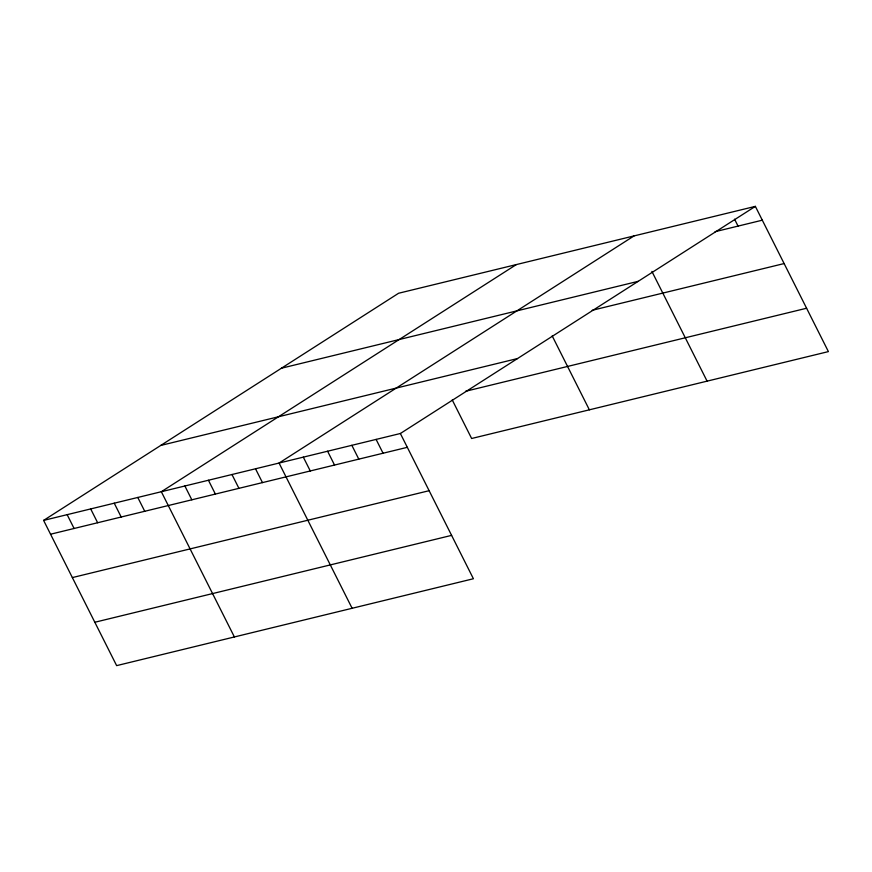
<?xml version="1.0" encoding="UTF-8"?>
<svg xmlns="http://www.w3.org/2000/svg" width="872" height="872" viewBox="0 0 872 872"><rect width="100%" height="100%" fill="white"/><g stroke="black" fill="none" stroke-linecap="round" stroke-linejoin="round"><path stroke-width="1.31" d="M43.6 520.399L400.368 433.504L473.409 578.746L116.641 665.63L43.6 520.399L398.591 293.254L755.359 206.37L828.4 351.601L471.632 438.496L452.241 399.943M516.322 264.587L161.331 491.721L234.383 636.952M634.053 235.909L279.062 463.054L352.114 608.285M400.368 433.504L755.359 206.37M715.062 231.701L762.302 220.191M281.438 368.213L638.206 281.329M592.175 310.301L784.113 263.562M160.742 445.439L517.51 358.555M465.517 391.299L806.589 308.241M50.554 534.22L407.322 447.325M72.365 577.58L429.133 490.696M94.83 622.259L451.598 535.375M734.573 219.188L738.05 226.099M651.907 271.421L707.094 381.151M552.183 335.884L589.363 409.818M376.105 439.412L383.059 453.233M351.852 445.32L358.795 459.141M327.589 451.227L334.543 465.059M303.325 457.146L310.279 470.967M255.518 468.787L262.472 482.608M231.974 474.521L238.928 488.342M208.43 480.254L215.373 494.075M184.875 485.987L191.829 499.809M137.787 497.454L144.741 511.275M114.243 503.188L121.186 517.009M90.688 508.921L97.642 522.742M67.144 514.654L74.098 528.487"/></g></svg>
